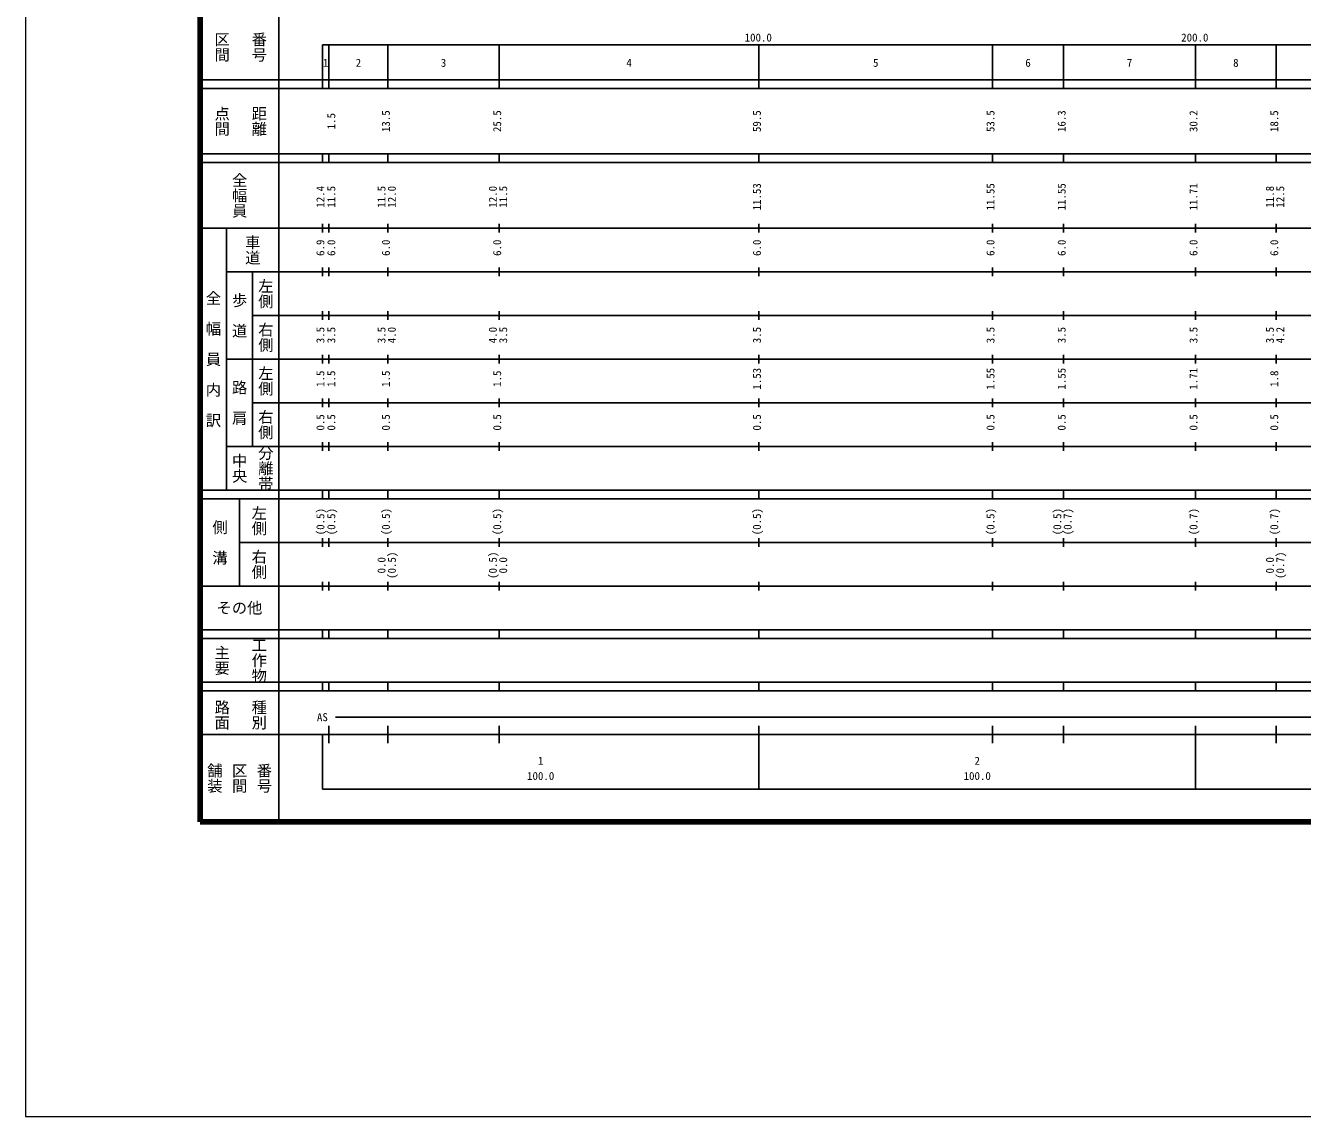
# Model space of a CAD drawing. Units: millimetres on the paper, enlarged 1000 times. Extents: x 0 to 700000, y -47500 to 447500.
# Drawn here: x 0 to 292504, y -47500 to 202409 of the extents above; entities that cross this region are included whole.
import ezdxf
from ezdxf.enums import TextEntityAlignment as Align

# ---------------------------------------------------------------- set-up
doc = ezdxf.new("R2010")
doc.units = ezdxf.units.MM
doc.header["$LTSCALE"] = 1000
for name, color, linetype, lineweight in [('M-TTL-BAND', 7, 'Continuous', 25), ('S-TTL', 7, 'Continuous', 25), ('作業レイヤ1', 7, 'Continuous', 13)]:
    doc.layers.add(name, color=color, linetype=linetype, lineweight=lineweight)
doc.styles.add('@ＭＳ ゴシック', font='')
doc.styles.add('ＭＳ ゴシック', font='')
doc.styles.get('@ＭＳ ゴシック').set_extended_font_data('@MS Gothic')
doc.styles.get('ＭＳ ゴシック').set_extended_font_data('MS Gothic')

msp = doc.modelspace()

# ---------------------------------------------------------------- linework, layer by layer
at = {"layer": 'M-TTL-BAND'}
for p, q in [((58000, 370000), (58000, 20000)), ((68000, 198000), (579000, 198000)), ((68000, 198000), (68000, 188000)), ((69500, 188000), (69500, 198000)), ((83000, 188000), (83000, 198000)), ((108500, 188000), (108500, 198000)), ((168000, 188000), (168000, 198000)), ((221500, 188000), (221500, 198000)), ((237800, 188000), (237800, 198000)), ((268000, 188000), (268000, 198000)), ((286500, 188000), (286500, 198000)), ((40000, 190000), (579000, 190000)), ((40000, 188000), (579000, 188000)), ((40000, 173000), (579000, 173000)), ((68000, 171000), (68000, 173000)), ((69500, 171000), (69500, 173000)), ((83000, 171000), (83000, 173000)), ((108500, 171000), (108500, 173000)), ((168000, 171000), (168000, 173000)), ((221500, 171000), (221500, 173000)), ((237800, 171000), (237800, 173000)), ((268000, 171000), (268000, 173000)), ((286500, 171000), (286500, 173000)), ((40000, 171000), (579000, 171000)), ((40000, 156000), (579000, 156000)), ((46000, 96000), (46000, 156000)), ((68000, 155000), (68000, 157000)), ((69500, 155000), (69500, 157000)), ((83000, 155000), (83000, 157000)), ((108500, 155000), (108500, 157000)), ((168000, 155000), (168000, 157000)), ((221500, 155000), (221500, 157000)), ((237800, 155000), (237800, 157000)), ((268000, 155000), (268000, 157000)), ((286500, 155000), (286500, 157000)), ((68000, 145000), (68000, 147000)), ((69500, 145000), (69500, 147000)), ((83000, 145000), (83000, 147000)), ((108500, 145000), (108500, 147000)), ((168000, 145000), (168000, 147000)), ((221500, 145000), (221500, 147000)), ((237800, 145000), (237800, 147000)), ((268000, 145000), (268000, 147000)), ((286500, 145000), (286500, 147000)), ((46000, 146000), (579000, 146000)), ((52000, 146000), (52000, 106000)), ((52000, 136000), (579000, 136000)), ((68000, 135000), (68000, 137000)), ((69500, 135000), (69500, 137000)), ((83000, 135000), (83000, 137000)), ((108500, 135000), (108500, 137000)), ((168000, 135000), (168000, 137000)), ((221500, 135000), (221500, 137000)), ((237800, 135000), (237800, 137000)), ((268000, 135000), (268000, 137000)), ((286500, 135000), (286500, 137000)), ((46000, 126000), (579000, 126000)), ((68000, 125000), (68000, 127000)), ((69500, 125000), (69500, 127000)), ((83000, 125000), (83000, 127000)), ((108500, 125000), (108500, 127000)), ((168000, 125000), (168000, 127000)), ((221500, 125000), (221500, 127000)), ((237800, 125000), (237800, 127000)), ((268000, 125000), (268000, 127000)), ((286500, 125000), (286500, 127000)), ((52000, 116000), (579000, 116000)), ((68000, 115000), (68000, 117000)), ((69500, 115000), (69500, 117000)), ((83000, 115000), (83000, 117000)), ((108500, 115000), (108500, 117000)), ((168000, 115000), (168000, 117000)), ((221500, 115000), (221500, 117000)), ((237800, 115000), (237800, 117000)), ((268000, 115000), (268000, 117000)), ((286500, 115000), (286500, 117000)), ((46000, 106000), (579000, 106000)), ((68000, 105000), (68000, 107000)), ((69500, 105000), (69500, 107000)), ((83000, 105000), (83000, 107000)), ((108500, 105000), (108500, 107000)), ((168000, 105000), (168000, 107000)), ((221500, 105000), (221500, 107000)), ((237800, 105000), (237800, 107000)), ((268000, 105000), (268000, 107000)), ((286500, 105000), (286500, 107000)), ((40000, 96000), (579000, 96000)), ((40000, 94000), (579000, 94000)), ((49000, 94000), (49000, 74000)), ((68000, 94000), (68000, 96000)), ((69500, 94000), (69500, 96000)), ((83000, 94000), (83000, 96000)), ((108500, 94000), (108500, 96000)), ((168000, 94000), (168000, 96000)), ((221500, 94000), (221500, 96000)), ((237800, 94000), (237800, 96000)), ((268000, 94000), (268000, 96000)), ((286500, 94000), (286500, 96000)), ((68000, 83000), (68000, 85000)), ((69500, 83000), (69500, 85000)), ((83000, 83000), (83000, 85000)), ((108500, 83000), (108500, 85000)), ((168000, 83000), (168000, 85000)), ((221500, 83000), (221500, 85000)), ((237800, 83000), (237800, 85000)), ((268000, 83000), (268000, 85000)), ((286500, 83000), (286500, 85000)), ((49000, 84000), (579000, 84000)), ((40000, 74000), (579000, 74000)), ((68000, 73000), (68000, 75000)), ((69500, 73000), (69500, 75000)), ((83000, 73000), (83000, 75000)), ((108500, 73000), (108500, 75000)), ((168000, 73000), (168000, 75000)), ((221500, 73000), (221500, 75000)), ((237800, 73000), (237800, 75000)), ((268000, 73000), (268000, 75000)), ((286500, 73000), (286500, 75000)), ((40000, 64000), (579000, 64000)), ((40000, 62000), (579000, 62000)), ((68000, 62000), (68000, 64000)), ((69500, 62000), (69500, 64000)), ((83000, 62000), (83000, 64000)), ((108500, 62000), (108500, 64000)), ((168000, 62000), (168000, 64000)), ((221500, 62000), (221500, 64000)), ((237800, 62000), (237800, 64000)), ((268000, 62000), (268000, 64000)), ((286500, 62000), (286500, 64000)), ((40000, 52000), (579000, 52000)), ((40000, 50000), (579000, 50000)), ((68000, 50000), (68000, 52000)), ((69500, 50000), (69500, 52000)), ((83000, 50000), (83000, 52000)), ((108500, 50000), (108500, 52000)), ((168000, 50000), (168000, 52000)), ((221500, 50000), (221500, 52000)), ((237800, 50000), (237800, 52000)), ((268000, 50000), (268000, 52000)), ((286500, 50000), (286500, 52000)), ((71000, 44000), (565000, 44000)), ((69500, 38000), (69500, 42000)), ((83000, 38000), (83000, 42000)), ((108500, 38000), (108500, 42000)), ((168000, 27500), (168000, 42000)), ((221500, 38000), (221500, 42000)), ((237800, 38000), (237800, 42000)), ((268000, 27500), (268000, 42000)), ((286500, 38000), (286500, 42000)), ((40000, 40000), (579000, 40000)), ((68000, 40000), (68000, 27500)), ((68000, 27500), (579000, 27500))]:
    msp.add_line(p, q, dxfattribs=at)
at = {"layer": 'S-TTL', "color": 2, "lineweight": 140}
for p, q in [((40000, 380000), (40000, 20000)), ((40000, 20000), (680000, 20000))]:
    msp.add_line(p, q, dxfattribs=at)
at = {"layer": '作業レイヤ1'}
msp.add_lwpolyline([(0, -47500), (700000, -47500), (700000, 447500), (0, 447500)], close=True, dxfattribs=at)

# ---------------------------------------------------------------- texts
at = {"layer": 'M-TTL-BAND', "style": '@ＭＳ ゴシック'}
for s, p in [('区間', (45000, 197500)), ('番号', (53500, 197500)), ('点間', (45000, 180500)), ('距離', (53500, 180500)), ('全幅員', (49000, 163500)), ('車道', (52000, 151000)), ('左側', (55000, 141000)), ('全\u3000幅\u3000員\u3000内\u3000訳', (43000, 126000)), ('歩\u3000道', (49000, 136000)), ('右側', (55000, 131000)), ('左側', (55000, 121000)), ('路\u3000肩', (49000, 116000)), ('右側', (55000, 111000)), ('分離帯', (55000, 101000)), ('中央', (49000, 101000)), ('左側', (53500, 89000)), ('側\u3000溝', (44500, 84000)), ('右側', (53500, 79000)), ('工作物', (53500, 57000)), ('主要', (45000, 57000)), ('路面', (45000, 44500)), ('種別', (53500, 44500)), ('舗装', (43333, 30000)), ('区間', (49000, 30000)), ('番号', (54667, 30000))]:
    msp.add_text(s, height=2566, rotation=270, dxfattribs=at).set_placement(p, align=Align.MIDDLE_CENTER)
at = {"layer": 'M-TTL-BAND', "style": 'ＭＳ ゴシック'}
for s, p in [('100.0', (167844, 198195)), ('200.0', (267844, 198195)), ('1', (68750, 192405)), ('2', (76250, 192405)), ('3', (95750, 192405)), ('4', (138250, 192405)), ('5', (194750, 192405)), ('6', (229650, 192405)), ('7', (252900, 192405)), ('8', (277250, 192405)), ('AS', (68000, 42500)), ('1', (118000, 32523)), ('2', (218000, 32523)), ('100.0', (118000, 29033)), ('100.0', (218000, 29033))]:
    msp.add_text(s, height=1833, dxfattribs=at).set_placement(p, align=Align.BOTTOM_CENTER)
for s, p in [('1.5', (71500, 180500)), ('13.5', (84000, 180500)), ('25.5', (109500, 180500)), ('59.5', (169000, 180500)), ('53.5', (222500, 180500)), ('16.3', (238800, 180500)), ('30.2', (269000, 180500)), ('18.5', (287500, 180500)), ('12.4', (69000, 163174)), ('11.5', (71500, 163174)), ('11.5', (83000, 163174)), ('12.0', (85370, 163174)), ('12.0', (108500, 163174)), ('11.5', (110870, 163174)), ('11.53', (169000, 163174)), ('11.55', (222500, 163174)), ('11.55', (238800, 163174)), ('11.71', (269000, 163174)), ('11.8', (286500, 163174)), ('12.5', (288870, 163174)), ('6.9', (69000, 151500)), ('6.0', (71500, 151500)), ('6.0', (84000, 151500)), ('6.0', (109500, 151500)), ('6.0', (169000, 151500)), ('6.0', (222500, 151500)), ('6.0', (238800, 151500)), ('6.0', (269000, 151500)), ('6.0', (287500, 151500)), ('3.5', (69000, 131500)), ('3.5', (71500, 131500)), ('3.5', (83000, 131500)), ('4.0', (85370, 131500)), ('4.0', (108500, 131500)), ('3.5', (110870, 131500)), ('3.5', (169000, 131500)), ('3.5', (222500, 131500)), ('3.5', (238800, 131500)), ('3.5', (269000, 131500)), ('3.5', (286500, 131500)), ('4.2', (288870, 131500)), ('1.5', (69000, 121500)), ('1.5', (71500, 121500)), ('1.5', (84000, 121500)), ('1.5', (109500, 121500)), ('1.53', (169000, 121500)), ('1.55', (222500, 121500)), ('1.55', (238800, 121500)), ('1.71', (269000, 121500)), ('1.8', (287500, 121500)), ('0.5', (69000, 111500)), ('0.5', (71500, 111500)), ('0.5', (84000, 111500)), ('0.5', (109500, 111500)), ('0.5', (169000, 111500)), ('0.5', (222500, 111500)), ('0.5', (238800, 111500)), ('0.5', (269000, 111500)), ('0.5', (287500, 111500)), ('(0.5)', (69000, 88764)), ('(0.5)', (71500, 88764)), ('(0.5)', (84000, 88764)), ('(0.5)', (109500, 88764)), ('(0.5)', (169000, 88764)), ('(0.5)', (222500, 88764)), ('(0.5)', (237800, 88764)), ('(0.7)', (240170, 88764)), ('(0.7)', (269000, 88764)), ('(0.7)', (287500, 88764)), ('0.0', (83000, 78764)), ('(0.5)', (85370, 78764)), ('(0.5)', (108500, 78764)), ('0.0', (110870, 78764)), ('0.0', (286500, 78764)), ('(0.7)', (288870, 78764))]:
    msp.add_text(s, height=1833, rotation=90, dxfattribs=at).set_placement(p, align=Align.BOTTOM_CENTER)
msp.add_text('その他', height=2566, dxfattribs=at).set_placement((49000, 69000), align=Align.MIDDLE_CENTER)

doc.saveas('drawing.dxf')
